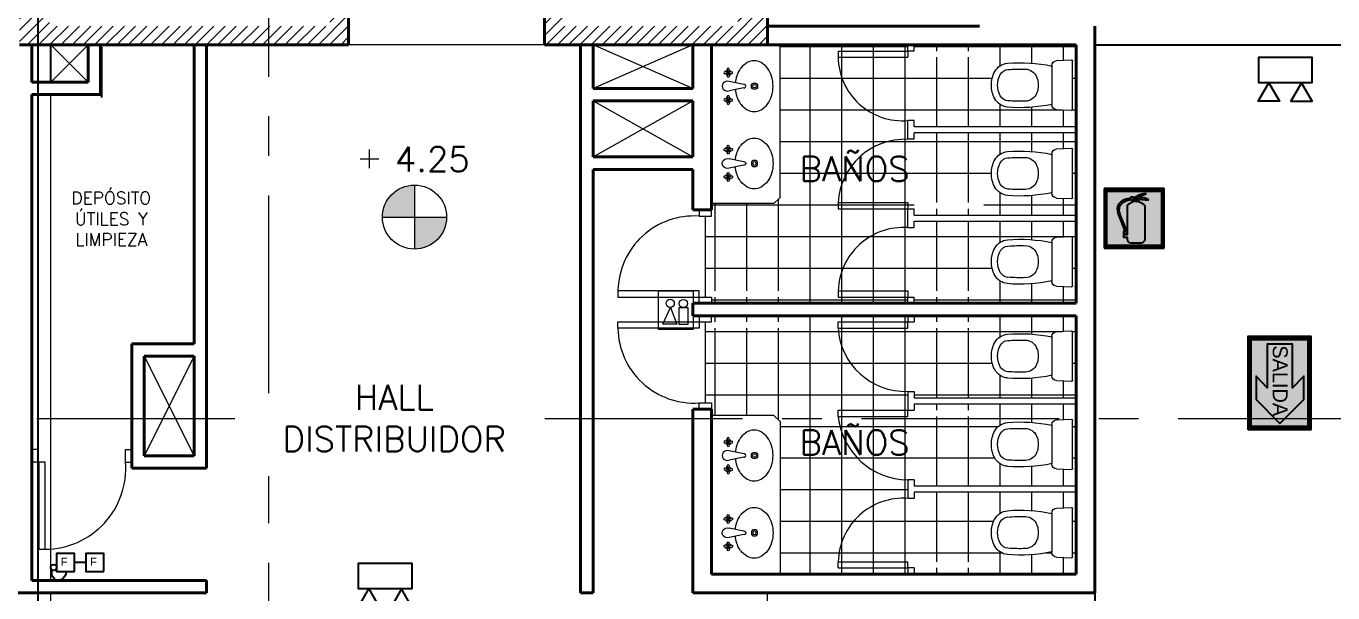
# Model space of a CAD drawing. Extents: x 1009 to 1343, y -172900 to 201.
# Drawn here: x 1111.57 to 1122.05, y 132.34 to 136.89 of the extents above; entities that cross this region are included whole.
import ezdxf

# ---------------------------------------------------------------- set-up
doc = ezdxf.new("R2010")
doc.units = 0
doc.header["$LTSCALE"] = 0.5
doc.linetypes.add('CENTER', pattern=[50.8, 31.75, -6.35, 6.35, -6.35])
doc.linetypes.add('TRAZOS2', pattern=[0.375, 0.25, -0.125])
doc.layers.get('0').update_dxf_attribs({"linetype": 'CONTINUOUS'})
for name, color, linetype in [('1-ALARMA', 1, 'CONTINUOUS'), ('BRIGADAS', 8, 'TRAZOS2'), ('Cableado', 100, 'CONTINUOUS'), ('Electricidad', 50, 'CONTINUOUS'), ('GCI-LUZ DE EMERG.LUZ ESTROBOSCOPICA', 12, 'CONTINUOUS'), ('MARCO_FONDO_NEGRO', 7, 'CONTINUOUS'), ('SEÑAL_FONDO_FIGURAS', 254, 'CONTINUOUS'), ('SEÑAL_FONDO_NEGRO', 7, 'CONTINUOUS'), ('SEÑAL_FONDO_ROJO', 242, 'CONTINUOUS'), ('SEÑAL_FONDO_VERDE', 86, 'CONTINUOUS')]:
    doc.layers.add(name, color=color, linetype=linetype)
for name, color, linetype, lineweight in [('Carpintería', 55, 'CONTINUOUS', 20), ('Detalles .05', 243, 'CONTINUOUS', 5), ('Detalles 01', 8, 'CONTINUOUS', 9), ('Equipamiento fijo', 31, 'CONTINUOUS', 13), ('Equipamiento movil', 33, 'CONTINUOUS', 9), ('EQUIPO DE EMERGENCIA', 200, 'CONTINUOUS', 30), ('Muros corte', 7, 'CONTINUOUS', 40), ('Muros vista', 253, 'CONTINUOUS', 25), ('Punta 01', 6, 'CONTINUOUS', 9), ('Punta 015', 64, 'CONTINUOUS', 13), ('Punta 02', 11, 'CONTINUOUS', 20), ('Sist. contra incendio', 1, 'CONTINUOUS', 18), ('Tratamiento pisos', 251, 'CONTINUOUS', 9), ('Vidrios', 147, 'CONTINUOUS', 13)]:
    doc.layers.add(name, color=color, linetype=linetype, lineweight=lineweight)
doc.styles.add('franklin gothic medium', font='framd.ttf')
doc.styles.add('ROMANS', font='arial.ttf', dxfattribs={"oblique": 1, "height": 0.075})
doc.styles.add('Texto 1 mm', font='simplex.shx', dxfattribs={"height": 0.1})
doc.styles.add('Texto 2 mm', font='simplex.shx', dxfattribs={"height": 0.2})
pattern_1 = [(0, (7.3679, 13.52993), (0, 0.254), []), (90, (7.3679, 13.52993), (-0.254, 2e-17), [])]

# ---------------------------------------------------------------- blocks, each defined once
blk = doc.blocks.new('Lavamanos')
at = {"layer": 'Equipamiento movil'}
for p, q in [((-0.015, -0.037), (-0.038, -0.156)), ((0.013, -0.037), (0.036, -0.156)), ((-0.118, -0.158), (-0.138, -0.154)), ((-0.118, -0.167), (-0.138, -0.171)), ((-0.114, -0.154), (-0.118, -0.133)), ((-0.114, -0.171), (-0.118, -0.192)), ((-0.105, -0.154), (-0.101, -0.133)), ((-0.105, -0.171), (-0.101, -0.192)), ((-0.101, -0.158), (-0.08, -0.154)), ((-0.101, -0.167), (-0.08, -0.171)), ((0.102, -0.158), (0.081, -0.154)), ((0.102, -0.167), (0.081, -0.171)), ((0.106, -0.154), (0.102, -0.133)), ((0.106, -0.171), (0.102, -0.192)), ((0.115, -0.154), (0.119, -0.133)), ((0.115, -0.171), (0.119, -0.192)), ((0.119, -0.158), (0.14, -0.154)), ((0.119, -0.167), (0.14, -0.171))]:
    blk.add_line(p, q, dxfattribs=at)
for centre, radius in [((-0.001, 0.048), 0.0249), ((-0.001, 0.048), 0.014), ((-0.109, -0.162), 0.00541), ((0.11, -0.162), 0.00541)]:
    blk.add_circle(centre, radius, dxfattribs=at)
for centre, radius, start, end in [((-0.047, 0.021), 0.164, 126.7285, 150.9639), ((-0.019, -0.016), 0.211, 107.1746, 126.7285), ((-0.001, -0.075), 0.272, 90, 107.1746), ((-0.001, -0.075), 0.272, 72.8254, 90), ((0.017, -0.016), 0.211, 53.2715, 72.8254), ((0.045, 0.021), 0.164, 29.0361, 53.2715), ((-0.09, 0.045), 0.115, 150.9639, 180), ((-0.09, 0.045), 0.115, 180, 209.0361), ((0.088, 0.045), 0.115, 0, 29.0361), ((0.088, 0.045), 0.115, 330.9639, 360), ((-0.047, 0.069), 0.164, 209.0361, 233.2715), ((-0.019, 0.106), 0.211, 233.2715, 252.8254), ((-0.001, 0.165), 0.272, 252.8254, 264.2829), ((-0.001, -0.035), 0.014, 352.3829, 187.2442), ((-0.001, 0.165), 0.272, 275.7171, 287.1746), ((0.017, 0.106), 0.211, 287.1746, 306.7285), ((0.045, 0.069), 0.164, 306.7285, 330.9639), ((-0.136, -0.163), 0.00882, 105.2781, 254.7219), ((-0.109, -0.162), 0.0226, 108.6122, 162.265), ((-0.109, -0.162), 0.0226, 198.6122, 252.265), ((-0.109, -0.136), 0.00882, 15.2781, 164.7219), ((-0.109, -0.162), 0.00976, 119.0054, 153.1041), ((-0.109, -0.162), 0.00976, 209.0054, 243.1041), ((-0.109, -0.189), 0.00882, 195.2781, 344.7219), ((-0.117, -0.163), 0.00254, 349.6493, 12.8593), ((-0.109, -0.155), 0.00254, 259.6493, 282.8593), ((-0.109, -0.17), 0.00254, 79.6493, 102.8593), ((-0.109, -0.162), 0.00976, 29.0054, 63.1041), ((-0.109, -0.162), 0.00976, 299.0054, 333.1041), ((-0.101, -0.162), 0.00254, 169.6493, 192.8593), ((-0.109, -0.162), 0.0226, 18.6122, 72.265), ((-0.109, -0.162), 0.0226, 288.6122, 342.265), ((-0.083, -0.162), 0.00882, 285.2781, 74.7219), ((-0.001, -0.171), 0.0398, 158.1761, 21.8239), ((0.084, -0.162), 0.00882, 105.2781, 254.7219), ((0.11, -0.162), 0.0226, 107.735, 161.3878), ((0.11, -0.162), 0.0226, 197.735, 251.3878), ((0.111, -0.136), 0.00882, 15.2781, 164.7219), ((0.11, -0.162), 0.00976, 116.8959, 150.9946), ((0.11, -0.162), 0.00976, 206.8959, 240.9946), ((0.11, -0.189), 0.00882, 195.2781, 344.7219), ((0.103, -0.162), 0.00254, 347.1407, 10.3507), ((0.111, -0.155), 0.00254, 257.1407, 280.3507), ((0.11, -0.17), 0.00254, 77.1407, 100.3507), ((0.11, -0.162), 0.00976, 26.8959, 60.9946), ((0.11, -0.162), 0.00976, 296.8959, 330.9946), ((0.118, -0.163), 0.00254, 167.1407, 190.3507), ((0.11, -0.162), 0.0226, 287.735, 341.3878), ((0.11, -0.162), 0.0226, 17.735, 71.3878), ((0.137, -0.163), 0.00882, 285.2781, 74.7219)]:
    blk.add_arc(centre, radius, start, end, dxfattribs=at)
blk = doc.blocks.new('inodoro')
at = {"layer": 'Equipamiento fijo'}
for p, q in [((-0.197, 0.127), (-0.202, 0.008)), ((-0.157, 0.165), (0.157, 0.165)), ((0.197, 0.127), (0.202, 0.008)), ((0.194, 0), (-0.194, 0))]:
    blk.add_line(p, q, dxfattribs=at)
for centre, radius, start, end in [((0, 0.415), 0.235, 90, 117.5857), ((0, 0.415), 0.235, 62.4143, 90), ((-0.051, 0.512), 0.125, 117.5857, 175.5072), ((-0.051, 0.512), 0.075, 117.5857, 175.5072), ((0, 0.415), 0.185, 90, 117.5857), ((0, 0.415), 0.185, 62.4143, 90), ((0.051, 0.512), 0.075, 4.4928, 62.4143), ((0.051, 0.512), 0.125, 4.4928, 62.4143), ((1.09, 0.422), 1.27, 175.4777, 191.6858), ((1.095, 0.422), 1.224, 175.5072, 182.1425), ((-1.095, 0.422), 1.224, 357.8575, 4.4928), ((-1.024, 0.418), 1.205, 347.8749, 4.9616), ((-0.028, 0.381), 0.101, 182.7072, 247.2321), ((0.028, 0.381), 0.101, 292.7679, 357.2928), ((-0.014, 0.396), 0.12, 243.7978, 262.0389), ((0, 0.483), 0.208, 261.594, 278.406), ((0.014, 0.396), 0.12, 277.9611, 296.2022), ((-0.157, 0.125), 0.04, 90, 177.3974), ((0.157, 0.125), 0.04, 2.6026, 90), ((-0.194, 0.008), 0.00803, 177.6578, 269.7397), ((0.195, 0.007), 0.00742, 265.6488, 0.2402), ((0.194, 0.008), 0.008, 355.889, 2.6026)]:
    blk.add_arc(centre, radius, start, end, dxfattribs=at)
blk = doc.blocks.new('A$C6C4A3897')
at = {"layer": 'SEÑAL_FONDO_FIGURAS'}
h = blk.add_hatch(color=256, dxfattribs=at)
h.paths.add_polyline_path([(2.147, -0.043), (0.043, -0.043), (0.043, -2.139), (2.147, -2.139)])
h.paths.add_polyline_path([(2.093, -2.085), (0.097, -2.085), (0.097, -0.097), (2.093, -0.097)], flags=16)
h.paths.add_polyline_path([(1.494, -1.856, -0.414214), (1.364, -1.986), (0.969, -1.986, -0.414214), (0.839, -1.856), (0.839, -1.789), (0.708, -1.789), (0.708, -1.699), (0.74, -1.699), (0.74, -1.664), (0.711, -1.664), (0.711, -1.576), (0.743, -1.576, 0.083884), (0.693, -1.404), (0.5, -0.898, -0.214308), (0.523, -0.578, -0.167733), (0.738, -0.417, -0.097156), (0.97, -0.351), (0.97, -0.321), (1.058, -0.321), (1.058, -0.351), (1.087, -0.351, -0.303754), (1.167, -0.298, -0.115313), (1.528, -0.185), (1.53, -0.211, 0.177163), (1.266, -0.329, -0.189272), (1.622, -0.41), (1.592, -0.419, 0.309273), (1.561, -0.409), (1.517, -0.422, 0.291679), (1.46, -0.396), (1.418, -0.408, 0.202341), (1.342, -0.393), (1.3, -0.404, 0.390383), (1.254, -0.384, -0.914616), (1.082, -0.399), (1.058, -0.399), (1.058, -0.429), (0.97, -0.429), (0.97, -0.404, 0.074097), (0.777, -0.461, 0.17086), (0.577, -0.631, 0.207162), (0.599, -0.983), (0.763, -1.4, -0.083589), (0.794, -1.576), (0.817, -1.576), (0.817, -1.664), (0.792, -1.664), (0.792, -1.699), (0.839, -1.699), (0.839, -0.631, -0.204768), (1.051, -0.505, 0.117351), (1.082, -0.431, 0.582578), (1.251, -0.433, 0.113638), (1.282, -0.505, -0.204768), (1.494, -0.631)], flags=0)
h.paths.add_polyline_path([(1.184, -0.438), (1.167, -0.358), (1.151, -0.438, -6.735071)], flags=0)
at = {"layer": 'SEÑAL_FONDO_ROJO'}
h = blk.add_hatch(color=256, dxfattribs=at)
h.paths.add_polyline_path([(2.093, -0.097), (0.097, -0.097), (0.097, -2.085), (2.093, -2.085)])
h.paths.add_polyline_path([(1.494, -1.856, -0.414214), (1.364, -1.986), (0.969, -1.986, -0.414214), (0.839, -1.856), (0.839, -1.789), (0.708, -1.789), (0.708, -1.699), (0.74, -1.699), (0.74, -1.664), (0.711, -1.664), (0.711, -1.576), (0.743, -1.576, 0.083884), (0.693, -1.404), (0.5, -0.898, -0.214308), (0.523, -0.578, -0.167733), (0.738, -0.417, -0.097156), (0.97, -0.351), (0.97, -0.321), (1.058, -0.321), (1.058, -0.351), (1.087, -0.351, -0.303754), (1.167, -0.298, -0.115313), (1.528, -0.185), (1.53, -0.211, 0.177163), (1.266, -0.329, -0.189272), (1.622, -0.41), (1.592, -0.419, 0.309273), (1.561, -0.409), (1.517, -0.422, 0.291679), (1.46, -0.396), (1.418, -0.408, 0.202341), (1.342, -0.393), (1.3, -0.404, 0.390383), (1.254, -0.384, -0.914616), (1.082, -0.399), (1.058, -0.399), (1.058, -0.429), (0.97, -0.429), (0.97, -0.404, 0.074097), (0.777, -0.461, 0.17086), (0.577, -0.631, 0.207162), (0.599, -0.983), (0.763, -1.4, -0.083589), (0.794, -1.576), (0.817, -1.576), (0.817, -1.664), (0.792, -1.664), (0.792, -1.699), (0.839, -1.699), (0.839, -0.631, -0.204768), (1.051, -0.505, 0.117351), (1.082, -0.431, 0.582578), (1.251, -0.433, 0.113638), (1.282, -0.505, -0.204768), (1.494, -0.631)], flags=16)
h.paths.add_polyline_path([(1.184, -0.438), (1.167, -0.358), (1.151, -0.438, -6.735071)], flags=0)
at = {"layer": 'MARCO_FONDO_NEGRO'}
for p, q in [((2.191, 0), (0, 0)), ((0, 0), (0, -2.182)), ((2.191, -2.182), (2.191, 0)), ((0, -2.182), (2.191, -2.182))]:
    blk.add_line(p, q, dxfattribs=at)
at = {"layer": 'SEÑAL_FONDO_FIGURAS'}
for points in [[(0.043, -2.139), (2.147, -2.139), (2.147, -0.043), (0.043, -0.043)], [(0.097, -2.085), (0.097, -0.097), (2.093, -0.097), (2.093, -2.085)]]:
    blk.add_lwpolyline(points, close=True, dxfattribs=at)
for points in [[(1.082, -0.431, -0.117351), (1.051, -0.505, 0.204768), (0.839, -0.631), (0.839, -1.699), (0.792, -1.699), (0.792, -1.664), (0.817, -1.664), (0.817, -1.576), (0.794, -1.576, 0.083589), (0.763, -1.4), (0.599, -0.983, -0.207162), (0.577, -0.631, -0.17086), (0.777, -0.461, -0.074097), (0.97, -0.404), (0.97, -0.429), (1.058, -0.429), (1.058, -0.399), (1.082, -0.399, 0.914616), (1.254, -0.384, -0.390383), (1.3, -0.404), (1.342, -0.393, -0.202341), (1.418, -0.408), (1.46, -0.396, -0.291679), (1.517, -0.422), (1.561, -0.409, -0.309273), (1.592, -0.419), (1.622, -0.41, 0.189272), (1.266, -0.329, -0.177163), (1.53, -0.211), (1.528, -0.185, 0.115313), (1.167, -0.298, 0.303754), (1.087, -0.351), (1.058, -0.351), (1.058, -0.321), (0.97, -0.321), (0.97, -0.351, 0.097156), (0.738, -0.417, 0.167733), (0.523, -0.578, 0.214308), (0.5, -0.898), (0.693, -1.404, -0.083884), (0.743, -1.576), (0.711, -1.576), (0.711, -1.664), (0.74, -1.664), (0.74, -1.699), (0.708, -1.699), (0.708, -1.789), (0.839, -1.789), (0.839, -1.856, 0.414214), (0.969, -1.986), (1.364, -1.986, 0.414214), (1.494, -1.856), (1.494, -0.631, 0.204768), (1.282, -0.505, -0.113638), (1.251, -0.433, -0.582578)], [(1.167, -0.358), (1.184, -0.438, 6.735071), (1.151, -0.438)]]:
    blk.add_lwpolyline(points, format="xyb", close=True, dxfattribs=at)
blk = doc.blocks.new('A$C04752EFD')
at = {"layer": 'GCI-LUZ DE EMERG.LUZ ESTROBOSCOPICA', "color": 1}
blk.add_lwpolyline([(-0.1774, -0.1729), (-0.1774, 0), (0.1774, 0), (0.1774, -0.1729)], close=True, dxfattribs=at)
at = {"layer": 'GCI-LUZ DE EMERG.LUZ ESTROBOSCOPICA'}
for points in [[(0.1774, -0.1729), (-0.1774, -0.1729), (-0.1774, 0), (0.1774, 0)], [(-0.109, -0.1729), (-0.0376, -0.2965), (-0.1803, -0.2965)], [(0.109, -0.1729), (0.0376, -0.2965), (0.1803, -0.2965)]]:
    blk.add_lwpolyline(points, close=True, dxfattribs=at)
blk = doc.blocks.new('A$C4F586106')
at = {"layer": 'SEÑAL_FONDO_FIGURAS'}
h = blk.add_hatch(color=256, dxfattribs=at)
h.paths.add_polyline_path([(1.092, 0.238), (0.029, 0.238), (0.029, 1.85), (1.092, 1.85)])
h.paths.add_polyline_path([(1.063, 1.821), (0.058, 1.821), (0.058, 0.267), (1.063, 0.267)], flags=16)
h.paths.add_polyline_path([(0.807, 1.55), (0.807, 0.438), (0.287, 0.438), (0.287, 1.55)], flags=8)
blk.add_hatch(color=256, dxfattribs=at).paths.add_polyline_path([(0.553, 1.768), (0.126, 1.339), (0.126, 0.925), (0.327, 1.132), (0.327, 0.349), (0.553, 0.349), (0.778, 0.349), (0.778, 1.132), (0.979, 0.925), (0.979, 1.339)])
at = {"layer": 'SEÑAL_FONDO_VERDE'}
h = blk.add_hatch(color=256, dxfattribs=at)
h.paths.add_polyline_path([(0.058, 0.267), (0.058, 1.821), (1.063, 1.821), (1.063, 0.267)])
h.paths.add_polyline_path([(0.327, 0.349), (0.553, 0.349), (0.778, 0.349), (0.778, 1.132), (0.979, 0.925), (0.979, 1.339), (0.553, 1.768), (0.126, 1.339), (0.126, 0.925), (0.327, 1.132)], flags=16)
at = {"layer": 'MARCO_FONDO_NEGRO'}
blk.add_lwpolyline([(1.121, 1.879), (1.121, 0.209), (0, 0.209), (0, 1.879)], close=True, dxfattribs=at)
at = {"layer": 'SEÑAL_FONDO_FIGURAS'}
blk.add_lwpolyline([(1.092, 1.85), (0.029, 1.85), (0.029, 0.238), (1.092, 0.238)], close=True, dxfattribs=at)
at = {"layer": 'SEÑAL_FONDO_NEGRO'}
blk.add_lwpolyline([(1.063, 1.821), (1.063, 0.267), (0.058, 0.267), (0.058, 1.821)], close=True, dxfattribs=at)
at = {"layer": 'SEÑAL_FONDO_VERDE'}
for points in [[(1.063, 1.821), (1.063, 0.267), (0.058, 0.267), (0.058, 1.821)], [(0.553, 0.349), (0.778, 0.349), (0.778, 1.132), (0.979, 0.925), (0.979, 1.339), (0.553, 1.768), (0.126, 1.339), (0.126, 0.925), (0.327, 1.132), (0.327, 0.349)], [(0.553, 0.349), (0.778, 0.349), (0.778, 1.132), (0.979, 0.925), (0.979, 1.339), (0.553, 1.768), (0.126, 1.339), (0.126, 0.925), (0.327, 1.132), (0.327, 0.349)]]:
    blk.add_lwpolyline(points, close=True, dxfattribs=at)
at = {"layer": 'SEÑAL_FONDO_VERDE', "style": 'franklin gothic medium'}
blk.add_text('SALIDA', height=0.2658, rotation=90, dxfattribs=at).set_placement((0.681, 0.372))

msp = doc.modelspace()

# ---------------------------------------------------------------- hatches: boundary and pattern name
at = {"layer": 'Detalles 01'}
h = msp.add_hatch(dxfattribs=at)
h.set_pattern_fill('ANSI31,_O', color=256, scale=0.02)
h.set_pattern_definition([(45, (7.367904, 13.52993), (-0.0449012806, 0.0449012806), [])])
h.paths.add_polyline_path([(1113.514, 141.41), (1113.514, 141.66), (1111.754, 141.66), (1111.754, 141.735), (1111.514, 141.735), (1111.514, 136.735), (1113.514, 136.735), (1113.514, 136.885), (1111.754, 136.885), (1111.754, 141.41)])
h.paths.add_polyline_path([(1113.514, 141.66), (1113.514, 141.41), (1114.614, 141.41), (1114.614, 141.66)])
h.paths.add_polyline_path([(1114.004, 136.885), (1113.514, 136.885), (1113.514, 136.735), (1114.154, 136.735), (1114.154, 140.61), (1114.004, 140.61)])
h = msp.add_hatch(dxfattribs=at)
h.set_pattern_fill('ANSI31', color=256, scale=0.02, style=0)
h.set_pattern_definition([(45, (76.367904, 13.52993), (-0.0449012806, 0.0449012806), [])])
h.paths.add_polyline_path([(1117.514, 141.735), (1117.274, 141.735), (1117.274, 141.66), (1115.114, 141.66), (1115.114, 141.41), (1115.724, 141.41), (1115.724, 141.066), (1115.874, 141.066), (1115.874, 141.41), (1117.274, 141.41), (1117.274, 136.885), (1115.874, 136.885), (1115.874, 137.229), (1115.724, 137.229), (1115.724, 136.735), (1117.514, 136.735)])
h.paths.add_polyline_path([(1115.874, 140.266), (1115.724, 140.266), (1115.724, 139.548), (1115.874, 139.548)], flags=17)
at = {"layer": 'Tratamiento pisos'}
h = msp.add_hatch(dxfattribs=at)
h.set_pattern_fill('NET,_O', color=256, scale=0.08)
h.set_pattern_definition(pattern_1)
h.paths.add_polyline_path([(1118.688, 135.977), (1118.639, 135.977), (1118.639, 136.127), (1118.689, 136.127, 0.385126), (1119.247, 136.635), (1118.689, 136.635), (1118.689, 136.685), (1118.639, 136.685), (1118.639, 136.735), (1117.614, 136.735), (1117.614, 135.51), (1117.564, 135.46), (1117.064, 135.46), (1117.064, 135.41), (1117.064, 135.36, -0.389604), (1117.714, 134.76), (1117.714, 134.71), (1117.064, 134.71), (1117.064, 134.66), (1118.639, 134.66), (1118.639, 134.71), (1118.689, 134.71), (1118.689, 134.76), (1119.247, 134.76, 0.385126), (1118.689, 135.268), (1118.639, 135.268), (1118.639, 135.418), (1118.689, 135.418), (1118.689, 135.468), (1119.247, 135.468, 0.385295)])
h.paths.add_polyline_path([(1117.064, 135.36), (1117.014, 135.36), (1117.014, 134.71), (1117.064, 134.71), (1117.064, 134.76), (1117.714, 134.76, 0.389604)])
h.paths.add_polyline_path([(1117.714, 134.46), (1117.064, 134.46), (1117.064, 134.51), (1117.014, 134.51), (1117.014, 133.86), (1117.064, 133.86, 0.389604)])
h.paths.add_polyline_path([(1119.247, 134.46), (1118.689, 134.46), (1118.689, 134.51), (1118.639, 134.51), (1118.639, 134.56), (1117.064, 134.56), (1117.064, 134.51), (1117.714, 134.51), (1117.714, 134.46, -0.389604), (1117.064, 133.86), (1117.064, 133.81), (1117.064, 133.76), (1117.564, 133.76), (1117.589, 133.735), (1119.245, 133.735, 0.00745), (1119.247, 133.752), (1118.689, 133.752), (1118.689, 133.802), (1118.639, 133.802), (1118.639, 133.952), (1118.689, 133.952, 0.385126)])
h.paths.add_polyline_path([(1119.245, 133.735), (1117.589, 133.735), (1117.614, 133.71), (1117.614, 132.485), (1118.639, 132.485), (1118.639, 132.535), (1118.689, 132.535), (1118.689, 132.585), (1119.247, 132.585, 0.385126), (1118.689, 133.093), (1118.639, 133.093), (1118.639, 133.243), (1118.688, 133.243, 0.376763)])
h = msp.add_hatch(dxfattribs=at)
h.set_pattern_fill('NET,_O', color=256, scale=0.08)
h.set_pattern_definition(pattern_1)
h.paths.add_polyline_path([(1119.989, 136.735), (1118.689, 136.735), (1118.689, 136.685), (1119.247, 136.685), (1119.247, 136.635, -0.385126), (1118.689, 136.127), (1118.689, 136.077), (1119.989, 136.077)])
h.paths.add_polyline_path([(1119.335, 136.302, -0.12095), (1119.309, 136.411, -0.12095), (1119.335, 136.52, -0.258252), (1119.436, 136.586, -0.070839), (1119.794, 136.564), (1119.794, 136.567, -0.400971), (1119.832, 136.607), (1119.95, 136.613, -0.430271), (1119.959, 136.605), (1119.959, 136.216, -0.437884), (1119.951, 136.209, -0.029302), (1119.95, 136.209), (1119.832, 136.214, -0.400971), (1119.794, 136.254), (1119.794, 136.257, -0.074693), (1119.436, 136.235, -0.258252)], flags=16)
h.paths.add_polyline_path([(1119.38, 136.325, -0.12095), (1119.359, 136.411, -0.12095), (1119.38, 136.496, -0.258252), (1119.44, 136.537, -0.028516), (1119.58, 136.539, -0.295056), (1119.67, 136.478, -0.07976), (1119.682, 136.441, -0.073488), (1119.682, 136.38, -0.07976), (1119.67, 136.344, -0.295056), (1119.58, 136.282, -0.028516), (1119.44, 136.285, -0.258252)], flags=0)
h = msp.add_hatch(dxfattribs=at)
h.set_pattern_fill('NET,_O', color=256, scale=0.08)
h.set_pattern_definition(pattern_1)
h.paths.add_polyline_path([(1119.989, 136.027), (1118.689, 136.027), (1118.689, 135.977, -0.385126), (1119.247, 135.468), (1119.247, 135.418), (1118.689, 135.418), (1118.689, 135.368), (1119.989, 135.368)])
h.paths.add_polyline_path([(1119.335, 135.811, -0.258252), (1119.436, 135.878, -0.070839), (1119.794, 135.856), (1119.794, 135.859, -0.400971), (1119.832, 135.899), (1119.95, 135.904, -0.430271), (1119.959, 135.896), (1119.959, 135.508, -0.437884), (1119.951, 135.5, -0.029302), (1119.95, 135.5), (1119.832, 135.506, -0.400971), (1119.794, 135.546), (1119.794, 135.549, -0.074693), (1119.436, 135.527, -0.258252), (1119.335, 135.593, -0.12095), (1119.309, 135.702, -0.12095)], flags=16)
h.paths.add_polyline_path([(1119.38, 135.788, -0.258252), (1119.44, 135.828, -0.028516), (1119.58, 135.831, -0.295056), (1119.67, 135.769, -0.07976), (1119.682, 135.733, -0.073488), (1119.682, 135.672, -0.07976), (1119.67, 135.635, -0.295056), (1119.58, 135.573, -0.028516), (1119.44, 135.576, -0.258252), (1119.38, 135.616, -0.12095), (1119.359, 135.702, -0.12095)], flags=0)
h = msp.add_hatch(dxfattribs=at)
h.set_pattern_fill('NET,_O', color=256, scale=0.08)
h.set_pattern_definition(pattern_1)
h.paths.add_polyline_path([(1119.989, 135.318), (1118.689, 135.318), (1118.689, 135.268, -0.385126), (1119.247, 134.76), (1119.247, 134.71), (1118.689, 134.71), (1118.689, 134.66), (1119.989, 134.66)])
h.paths.add_polyline_path([(1119.436, 135.17, -0.070839), (1119.794, 135.147), (1119.794, 135.151, -0.400971), (1119.832, 135.191), (1119.95, 135.196, -0.430271), (1119.959, 135.188), (1119.959, 134.8, -0.437884), (1119.951, 134.792, -0.029302), (1119.95, 134.792), (1119.832, 134.797, -0.400971), (1119.794, 134.837), (1119.794, 134.841, -0.074693), (1119.436, 134.818, -0.258252), (1119.335, 134.885, -0.12095), (1119.309, 134.994, -0.12095), (1119.335, 135.103, -0.258252)], flags=16)
h.paths.add_polyline_path([(1119.44, 135.12, -0.028516), (1119.58, 135.123, -0.295056), (1119.67, 135.061, -0.07976), (1119.682, 135.024, -0.073488), (1119.682, 134.964, -0.07976), (1119.67, 134.927, -0.295056), (1119.58, 134.865, -0.028516), (1119.44, 134.868, -0.258252), (1119.38, 134.908, -0.12095), (1119.359, 134.994, -0.12095), (1119.38, 135.08, -0.258252)], flags=0)
h = msp.add_hatch(dxfattribs=at)
h.set_pattern_fill('NET,_O', color=256, scale=0.08)
h.set_pattern_definition(pattern_1)
h.paths.add_polyline_path([(1119.989, 134.56), (1118.689, 134.56), (1118.689, 134.51), (1119.247, 134.51), (1119.247, 134.46, -0.385126), (1118.689, 133.952), (1118.689, 133.902), (1119.989, 133.902)])
h.paths.add_polyline_path([(1119.436, 134.411, -0.070839), (1119.794, 134.389), (1119.794, 134.392, -0.400971), (1119.832, 134.432), (1119.95, 134.438, -0.430271), (1119.959, 134.43), (1119.959, 134.041, -0.437884), (1119.951, 134.034, -0.029302), (1119.95, 134.034), (1119.832, 134.039, -0.400971), (1119.794, 134.079), (1119.794, 134.082, -0.074693), (1119.436, 134.06, -0.258252), (1119.335, 134.127, -0.12095), (1119.309, 134.236, -0.12095), (1119.335, 134.345, -0.258252)], flags=16)
h.paths.add_polyline_path([(1119.44, 134.362, -0.028516), (1119.58, 134.364, -0.295056), (1119.67, 134.303, -0.07976), (1119.682, 134.266, -0.073488), (1119.682, 134.205, -0.07976), (1119.67, 134.169, -0.295056), (1119.58, 134.107, -0.028516), (1119.44, 134.11, -0.258252), (1119.38, 134.15, -0.12095), (1119.359, 134.236, -0.12095), (1119.38, 134.321, -0.258252)], flags=0)
h = msp.add_hatch(dxfattribs=at)
h.set_pattern_fill('NET,_O', color=256, scale=0.08)
h.set_pattern_definition(pattern_1)
h.paths.add_polyline_path([(1119.989, 133.735), (1119.245, 133.735, -0.376596), (1118.689, 133.243), (1118.689, 133.193), (1119.989, 133.193)])
h.paths.add_polyline_path([(1119.335, 133.418, -0.12095), (1119.309, 133.527, -0.12095), (1119.335, 133.636, -0.258252), (1119.436, 133.703, -0.070839), (1119.794, 133.681), (1119.794, 133.684, -0.400971), (1119.832, 133.724), (1119.95, 133.729, -0.430271), (1119.959, 133.721), (1119.959, 133.333, -0.437884), (1119.951, 133.325, -0.029302), (1119.95, 133.325), (1119.832, 133.331, -0.400971), (1119.794, 133.371), (1119.794, 133.374, -0.074693), (1119.436, 133.352, -0.258252)], flags=16)
h.paths.add_polyline_path([(1119.38, 133.441, -0.12095), (1119.359, 133.527, -0.12095), (1119.38, 133.613, -0.258252), (1119.44, 133.653, -0.028516), (1119.58, 133.656, -0.295056), (1119.67, 133.594, -0.07976), (1119.682, 133.558, -0.073488), (1119.682, 133.497, -0.07976), (1119.67, 133.46, -0.295056), (1119.58, 133.398, -0.028516), (1119.44, 133.401, -0.258252)], flags=0)
h.paths.add_polyline_path([(1119.989, 133.852), (1118.689, 133.852), (1118.689, 133.802), (1119.247, 133.802), (1119.247, 133.752, -0.00745), (1119.245, 133.735), (1119.989, 133.735)])
h = msp.add_hatch(dxfattribs=at)
h.set_pattern_fill('NET,_O', color=256, scale=0.08)
h.set_pattern_definition(pattern_1)
h.paths.add_polyline_path([(1119.989, 133.143), (1118.689, 133.143), (1118.689, 133.093, -0.385126), (1119.247, 132.585), (1119.247, 132.535), (1118.689, 132.535), (1118.689, 132.485), (1119.989, 132.485)])
h.paths.add_polyline_path([(1119.436, 132.995, -0.070839), (1119.794, 132.972), (1119.794, 132.976, -0.400971), (1119.832, 133.016), (1119.95, 133.021, -0.430271), (1119.959, 133.013), (1119.959, 132.625, -0.437884), (1119.951, 132.617, -0.029302), (1119.95, 132.617), (1119.832, 132.622, -0.400971), (1119.794, 132.662), (1119.794, 132.666, -0.074693), (1119.436, 132.643, -0.258252), (1119.335, 132.71, -0.12095), (1119.309, 132.819, -0.12095), (1119.335, 132.928, -0.258252)], flags=16)
h.paths.add_polyline_path([(1119.44, 132.945, -0.028516), (1119.58, 132.948, -0.295056), (1119.67, 132.886, -0.07976), (1119.682, 132.849, -0.073488), (1119.682, 132.789, -0.07976), (1119.67, 132.752, -0.295056), (1119.58, 132.69, -0.028516), (1119.44, 132.693, -0.258252), (1119.38, 132.733, -0.12095), (1119.359, 132.819, -0.12095), (1119.38, 132.905, -0.258252)], flags=0)
at = {"layer": 'Vidrios', "linetype": 'Continuous'}
h = msp.add_hatch(color=256, dxfattribs=at)
h.paths.add_polyline_path([(1114.682, 135.609, 0.414214), (1114.426, 135.352), (1114.682, 135.352)])
h.paths.add_polyline_path([(1114.939, 135.352), (1114.682, 135.352), (1114.682, 135.096, 0.414214)])

# ---------------------------------------------------------------- linework, layer by layer
at = {"layer": '1-ALARMA', "ltscale": 0.2, "flags": 128}
for points in [[(1111.956, 132.507), (1111.956, 132.651), (1111.812, 132.651), (1111.812, 132.507)], [(1112.19, 132.507), (1112.19, 132.651), (1112.046, 132.651), (1112.046, 132.507)]]:
    msp.add_lwpolyline(points, close=True, dxfattribs=at)
at = {"layer": '1-ALARMA', "ltscale": 0.2}
msp.add_lwpolyline([(1112.046, 132.579), (1111.956, 132.579)], dxfattribs=at)
msp.add_circle((1111.788, 132.539), 0.024, dxfattribs=at)
at = {"layer": '1-ALARMA', "ltscale": 0.2, "extrusion": (0, 0, -1)}
msp.add_ellipse((1111.83, 132.499), major_axis=(-0.0187, -0.0615), ratio=0.874536, start_param=4.328992, end_param=7.889592, dxfattribs=at)
at = {"layer": 'Cableado'}
for p, q in [((1111.663, 129.126), (1111.663, 141.295)), ((1112.173, 136.311), (1112.173, 136.72))]:
    msp.add_line(p, q, dxfattribs=at)
at = {"layer": 'Carpintería'}
for p, q in [((1118.08, 136.685), (1118.639, 136.685)), ((1118.08, 136.685), (1118.08, 136.635)), ((1118.639, 136.685), (1118.639, 136.735)), ((1118.689, 136.685), (1118.639, 136.685)), ((1118.639, 136.685), (1118.639, 136.635)), ((1118.689, 136.685), (1118.689, 136.735)), ((1118.08, 136.635), (1118.639, 136.635)), ((1118.689, 136.127), (1118.639, 136.127)), ((1118.639, 135.977), (1118.639, 136.127)), ((1118.689, 136.077), (1118.689, 136.127)), ((1119.989, 136.077), (1118.689, 136.077)), ((1118.689, 135.977), (1118.639, 135.977)), ((1119.989, 136.027), (1118.689, 136.027)), ((1118.689, 135.977), (1118.689, 136.027)), ((1116.964, 135.41), (1116.964, 135.36)), ((1117.064, 135.36), (1117.064, 135.41)), ((1118.08, 135.468), (1118.639, 135.468)), ((1118.08, 135.468), (1118.08, 135.418)), ((1118.08, 135.418), (1118.639, 135.418)), ((1118.639, 135.468), (1118.639, 135.418)), ((1118.639, 135.418), (1118.689, 135.418)), ((1118.639, 135.268), (1118.639, 135.418)), ((1118.689, 135.368), (1118.689, 135.418)), ((1116.964, 135.36), (1117.064, 135.36)), ((1118.689, 135.368), (1119.989, 135.368)), ((1118.689, 135.318), (1119.989, 135.318)), ((1118.689, 135.268), (1118.689, 135.318)), ((1118.639, 135.268), (1118.689, 135.268)), ((1116.964, 134.76), (1116.314, 134.76)), ((1116.314, 134.76), (1116.314, 134.71)), ((1116.314, 134.71), (1116.964, 134.71)), ((1116.964, 134.71), (1116.964, 134.76)), ((1116.964, 134.71), (1117.064, 134.71)), ((1116.964, 134.66), (1116.964, 134.71)), ((1117.064, 134.71), (1117.064, 134.66)), ((1118.08, 134.76), (1118.639, 134.76)), ((1118.08, 134.76), (1118.08, 134.71)), ((1118.08, 134.71), (1118.639, 134.71)), ((1118.639, 134.76), (1118.639, 134.71)), ((1118.639, 134.66), (1118.639, 134.71)), ((1118.639, 134.71), (1118.689, 134.71)), ((1118.689, 134.66), (1118.689, 134.71)), ((1116.314, 134.51), (1116.964, 134.51)), ((1116.314, 134.46), (1116.314, 134.51)), ((1116.964, 134.56), (1116.964, 134.51)), ((1116.964, 134.51), (1117.064, 134.51)), ((1116.964, 134.51), (1116.964, 134.46)), ((1117.064, 134.51), (1117.064, 134.56)), ((1118.08, 134.51), (1118.639, 134.51)), ((1118.08, 134.46), (1118.08, 134.51)), ((1118.639, 134.56), (1118.639, 134.51)), ((1118.639, 134.51), (1118.689, 134.51)), ((1118.639, 134.46), (1118.639, 134.51)), ((1118.689, 134.56), (1118.689, 134.51)), ((1116.964, 134.46), (1116.314, 134.46)), ((1118.08, 134.46), (1118.639, 134.46)), ((1118.639, 133.952), (1118.689, 133.952)), ((1118.639, 133.952), (1118.639, 133.802)), ((1118.689, 133.952), (1118.689, 133.902)), ((1116.964, 133.86), (1117.064, 133.86)), ((1116.964, 133.81), (1116.964, 133.86)), ((1117.064, 133.86), (1117.064, 133.81)), ((1118.689, 133.902), (1119.989, 133.902)), ((1118.689, 133.852), (1119.989, 133.852)), ((1118.689, 133.852), (1118.689, 133.802)), ((1118.08, 133.802), (1118.639, 133.802)), ((1118.08, 133.752), (1118.08, 133.802)), ((1118.08, 133.752), (1118.639, 133.752)), ((1118.639, 133.802), (1118.689, 133.802)), ((1118.639, 133.752), (1118.639, 133.802)), ((1111.664, 133.485), (1111.614, 133.485)), ((1111.664, 133.385), (1111.664, 133.485)), ((1112.364, 133.385), (1112.364, 133.485)), ((1112.364, 133.485), (1112.414, 133.485)), ((1111.664, 133.385), (1111.614, 133.385)), ((1111.72, 133.385), (1111.67, 133.385)), ((1111.67, 133.385), (1111.67, 132.685)), ((1111.72, 132.685), (1111.72, 133.385)), ((1112.364, 133.385), (1112.414, 133.385)), ((1118.689, 133.243), (1118.639, 133.243)), ((1118.639, 133.243), (1118.639, 133.093)), ((1118.689, 133.243), (1118.689, 133.193)), ((1119.989, 133.193), (1118.689, 133.193)), ((1119.989, 133.143), (1118.689, 133.143)), ((1118.689, 133.143), (1118.689, 133.093)), ((1118.689, 133.093), (1118.639, 133.093)), ((1111.67, 132.685), (1111.72, 132.685)), ((1118.08, 132.585), (1118.639, 132.585)), ((1118.08, 132.535), (1118.08, 132.585)), ((1118.639, 132.535), (1118.639, 132.585)), ((1118.08, 132.535), (1118.639, 132.535)), ((1118.689, 132.535), (1118.639, 132.535)), ((1118.639, 132.535), (1118.639, 132.485)), ((1118.689, 132.535), (1118.689, 132.485))]:
    msp.add_line(p, q, dxfattribs=at)
at = {"layer": 'Detalles 01', "linetype": 'CENTER', "ltscale": 0.1}
for p, q in [((1113.514, 133.939), (1113.514, 142.735)), ((1106.574, 133.735), (1113.34, 133.735)), ((1115.726, 133.735), (1125.475, 133.735)), ((1113.514, 122.735), (1113.514, 133.273))]:
    msp.add_line(p, q, dxfattribs=at)
at = {"layer": 'Detalles 01'}
for centre, radius, start, end in [((1118.596, 136.641), 0.516, 180.6451, 274.7225), ((1118.617, 135.44), 0.537, 87.6738, 176.9588), ((1116.924, 134.751), 0.61, 86.2566, 179.1622), ((1118.606, 134.743), 0.526, 86.4698, 178.1626), ((1116.924, 134.47), 0.611, 180.9039, 273.6773), ((1118.621, 134.494), 0.542, 183.5548, 271.8127), ((1118.644, 133.81), 0.567, 185.9477, 269.4197), ((1111.716, 133.335), 0.65, 270.4006, 4.4545), ((1118.603, 132.572), 0.523, 86.0592, 178.5732)]:
    msp.add_arc(centre, radius, start, end, dxfattribs=at)
at = {"layer": 'Electricidad', "lineweight": 30}
for p, q in [((1114.154, 139.395), (1114.154, 136.735)), ((1114.154, 136.735), (1111.514, 136.735))]:
    msp.add_line(p, q, dxfattribs=at)
at = {"layer": 'Electricidad'}
for p, q in [((1120.139, 136.885), (1120.139, 133.013)), ((1120.139, 133.013), (1120.139, 130.735))]:
    msp.add_line(p, q, dxfattribs=at)
at = {"layer": 'Electricidad', "ltscale": 2}
msp.add_line((1120.139, 136.735), (1128.214, 136.735), dxfattribs=at)
at = {"layer": 'Equipamiento fijo'}
for p, q in [((1117.614, 135.51), (1117.614, 136.735)), ((1117.564, 135.46), (1117.064, 135.46)), ((1117.564, 135.46), (1117.614, 135.51)), ((1117.564, 133.76), (1117.064, 133.76)), ((1117.564, 133.76), (1117.614, 133.71)), ((1117.614, 133.71), (1117.614, 132.485))]:
    msp.add_line(p, q, dxfattribs=at)
at = {"layer": 'Muros corte'}
for p, q in [((1117.514, 141.735), (1117.514, 136.735)), ((1114.154, 140.61), (1114.154, 136.735)), ((1115.724, 136.735), (1115.724, 137.229)), ((1117.514, 136.735), (1117.514, 136.885)), ((1119.214, 136.885), (1117.514, 136.885)), ((1120.139, 136.885), (1120.139, 132.335)), ((1111.514, 136.735), (1114.154, 136.735)), ((1111.614, 136.435), (1111.614, 136.735)), ((1112.064, 136.435), (1112.064, 136.735)), ((1112.164, 136.335), (1112.164, 136.735)), ((1112.914, 134.335), (1112.914, 136.735)), ((1113.014, 133.335), (1113.014, 136.735)), ((1119.989, 136.735), (1115.724, 136.735)), ((1117.514, 136.735), (1115.724, 136.735)), ((1116.014, 132.335), (1116.014, 136.735)), ((1116.114, 136.385), (1116.114, 136.735)), ((1116.914, 136.385), (1116.914, 136.735)), ((1117.064, 135.41), (1117.064, 136.735)), ((1119.989, 136.735), (1119.989, 134.66)), ((1111.614, 136.435), (1112.064, 136.435)), ((1116.914, 136.385), (1116.114, 136.385)), ((1111.614, 132.435), (1111.614, 136.335)), ((1111.614, 136.335), (1112.164, 136.335)), ((1116.914, 136.285), (1116.114, 136.285)), ((1116.114, 135.835), (1116.114, 136.285)), ((1116.914, 135.835), (1116.914, 136.285)), ((1116.914, 135.835), (1116.114, 135.835)), ((1116.114, 132.335), (1116.114, 135.735)), ((1116.914, 135.735), (1116.114, 135.735)), ((1116.914, 135.41), (1116.914, 135.735)), ((1116.914, 135.41), (1117.064, 135.41)), ((1116.914, 134.66), (1119.989, 134.66)), ((1116.914, 134.66), (1116.914, 134.56)), ((1116.914, 134.56), (1119.989, 134.56)), ((1119.989, 134.56), (1119.989, 132.485)), ((1112.414, 133.335), (1112.414, 134.335)), ((1112.414, 134.335), (1112.914, 134.335)), ((1112.514, 133.435), (1112.514, 134.235)), ((1112.514, 134.235), (1112.914, 134.235)), ((1112.914, 133.435), (1112.914, 134.235)), ((1116.914, 133.81), (1117.064, 133.81)), ((1116.914, 133.81), (1116.914, 132.335)), ((1117.064, 133.81), (1117.064, 132.485)), ((1112.514, 133.435), (1112.914, 133.435)), ((1112.414, 133.335), (1113.014, 133.335)), ((1119.989, 132.485), (1117.064, 132.485)), ((1111.614, 132.435), (1113.014, 132.435)), ((1113.014, 132.435), (1113.014, 132.335)), ((1109.014, 132.335), (1113.014, 132.335)), ((1116.114, 132.335), (1116.014, 132.335)), ((1120.139, 132.335), (1116.914, 132.335))]:
    msp.add_line(p, q, dxfattribs=at)
at = {"layer": 'Muros vista'}
msp.add_line((1111.764, 136.435), (1111.764, 136.735), dxfattribs=at)
at = {"layer": 'Punta 01'}
for p, q in [((1111.764, 136.435), (1112.064, 136.735)), ((1112.064, 136.435), (1111.764, 136.735)), ((1116.914, 136.735), (1116.114, 136.385)), ((1116.914, 136.385), (1116.114, 136.735)), ((1116.114, 135.835), (1116.914, 136.285)), ((1116.114, 136.285), (1116.914, 135.835)), ((1112.514, 134.235), (1112.914, 133.435)), ((1112.914, 134.235), (1112.514, 133.435))]:
    msp.add_line(p, q, dxfattribs=at)
at = {"layer": 'Punta 01', "linetype": 'Continuous'}
for p, q in [((1114.321, 135.745), (1114.321, 135.895)), ((1114.246, 135.82), (1114.396, 135.82))]:
    msp.add_line(p, q, dxfattribs=at)
at = {"layer": 'Punta 015', "linetype": 'Continuous'}
for p, q in [((1114.682, 135.609), (1114.682, 135.096)), ((1114.426, 135.352), (1114.939, 135.352))]:
    msp.add_line(p, q, dxfattribs=at)
msp.add_circle((1114.682, 135.352), 0.257, dxfattribs=at)
at = {"layer": 'Sist. contra incendio', "color": 2}
for p, q in [((1116.675, 134.491), (1116.735, 134.626)), ((1116.735, 134.626), (1116.786, 134.491)), ((1116.786, 134.491), (1116.675, 134.491))]:
    msp.add_line(p, q, dxfattribs=at)
for points in [[(1116.638, 134.759), (1116.916, 134.759), (1116.916, 134.45), (1116.638, 134.45)], [(1116.805, 134.625), (1116.875, 134.625), (1116.875, 134.49), (1116.805, 134.49)]]:
    msp.add_lwpolyline(points, close=True, dxfattribs=at)
for centre in [(1116.733, 134.66), (1116.838, 134.658)]:
    msp.add_circle(centre, 0.0329, dxfattribs=at)
at = {"layer": 'Tratamiento pisos'}
for p, q in [((1115.724, 136.735), (1114.154, 136.735)), ((1122.614, 136.735), (1120.139, 136.735)), ((1111.764, 132.435), (1111.764, 136.335)), ((1117.014, 135.36), (1117.014, 134.71)), ((1117.014, 134.51), (1117.014, 133.86)), ((1111.764, 130.735), (1111.764, 132.335)), ((1117.514, 130.735), (1117.514, 132.335))]:
    msp.add_line(p, q, dxfattribs=at)

# ---------------------------------------------------------------- block references
at = {"ltscale": 0.25, "xscale": 0.2188867180677789, "yscale": 0.2188867180677789, "zscale": 0.2188867180677789}
msp.add_blockref('A$C6C4A3897', (1120.214, 135.581), dxfattribs=at)
at = {"layer": 'BRIGADAS', "xscale": 0.4499999999998181, "yscale": 0.4499999999998181, "zscale": 0.4499999999998181, "rotation": 180}
msp.add_blockref('A$C4F586106', (1121.872, 134.49), dxfattribs=at)
at = {"layer": 'Detalles .05', "xscale": -1, "rotation": 89.99999999999409}
for p in [(1119.959, 136.411), (1119.959, 135.702), (1119.959, 134.994), (1119.959, 134.236), (1119.959, 133.527), (1119.959, 132.819)]:
    msp.add_blockref('inodoro', p, dxfattribs=at)
at = {"layer": 'Equipamiento movil'}
for p, rotation in [((1117.361, 136.402), 270), ((1117.361, 133.437), 270.0000000000434)]:
    msp.add_blockref('Lavamanos', p, dxfattribs=dict(at, rotation=rotation))
at = {"layer": 'Equipamiento movil', "xscale": -1}
for p, rotation in [((1117.361, 135.783), 269.9999999999565), ((1117.361, 132.818), 270)]:
    msp.add_blockref('Lavamanos', p, dxfattribs=dict(at, rotation=rotation))
at = {"layer": 'EQUIPO DE EMERGENCIA', "xscale": 1.200000000000045, "yscale": 1.200000000000045, "zscale": 1.200000000000045}
for p in [(1121.666, 136.637), (1114.447, 132.574)]:
    msp.add_blockref('A$C04752EFD', p, dxfattribs=at)

# ---------------------------------------------------------------- texts
at = {"layer": '1-ALARMA', "ltscale": 0.2, "style": 'ROMANS'}
for p in [(1111.844, 132.553), (1112.079, 132.553)]:
    msp.add_text('F', height=0.064, dxfattribs=at).set_placement(p)
at = {"layer": 'Punta 01', "insert": (1112.25, 135.555), "char_height": 0.1, "width": 0.75841, "attachment_point": 2, "style": 'Texto 1 mm'}
msp.add_mtext('DEPÓSITO ÚTILES Y LIMPIEZA', dxfattribs=at)
at = {"layer": 'Punta 015', "linetype": 'Continuous', "insert": (1114.825, 135.817), "char_height": 0.2, "attachment_point": 5, "style": 'Texto 2 mm'}
msp.add_mtext('4.25', dxfattribs=at)
at = {"layer": 'Punta 02', "char_height": 0.2, "style": 'Texto 2 mm'}
for s, insert, width, attachment_point in [('BAÑOS', (1117.77, 135.839), 1.0557, 1), ('HALL\\PDISTRIBUIDOR', (1114.52, 134.004), 2.1374, 2), ('BAÑOS', (1117.77, 133.642), 1.0557, 1)]:
    msp.add_mtext(s, dxfattribs=dict(at, insert=insert, width=width, attachment_point=attachment_point))

doc.saveas('drawing.dxf')
